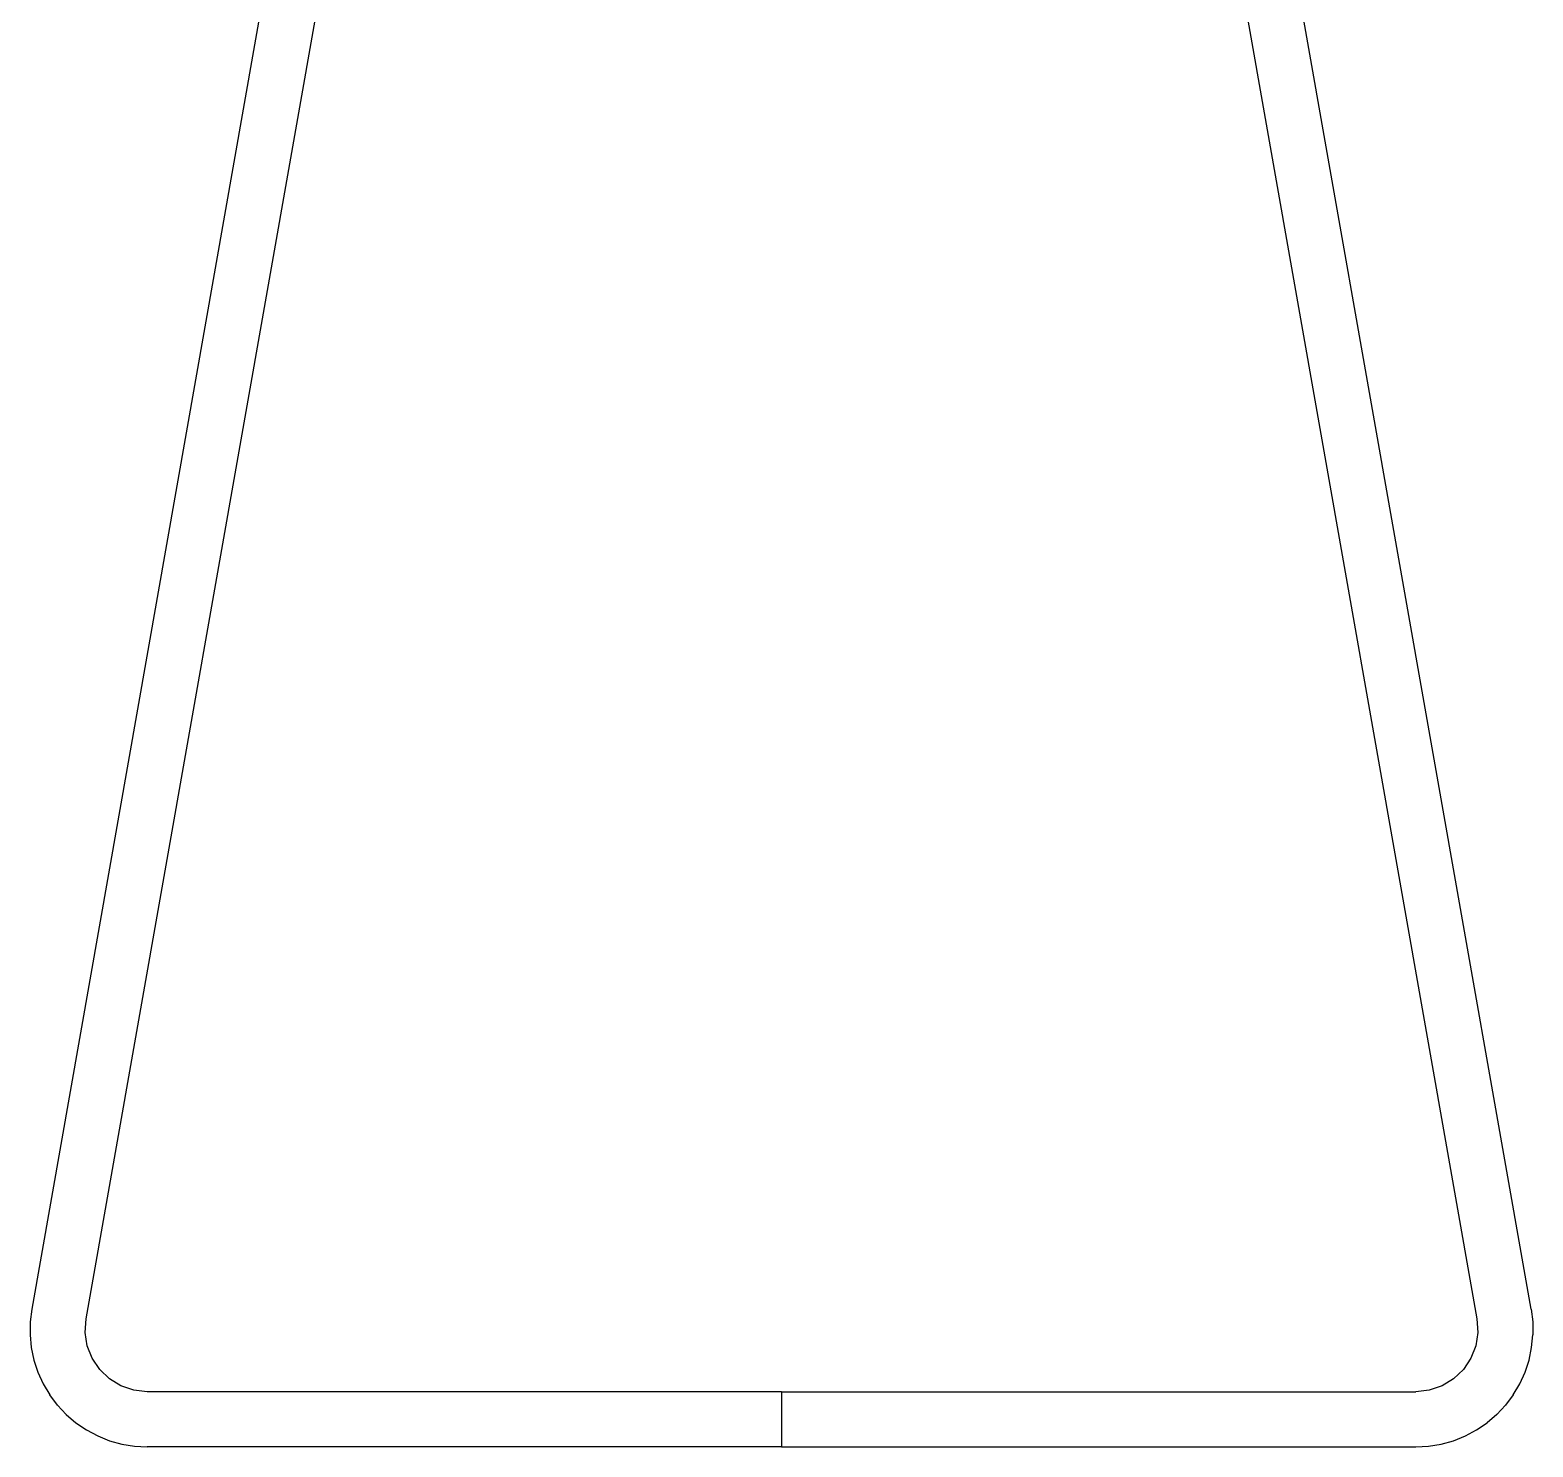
# Model space of a CAD drawing. Header units: millimetres. Extents: x 21 to 5427, y 20 to 4028.
# Drawn here: x 1346.5 to 1564.3, y 1317.6 to 1523 of the extents above; entities that cross this region are included whole.
import ezdxf

# ---------------------------------------------------------------- set-up
doc = ezdxf.new("R2010")
doc.units = ezdxf.units.MM

msp = doc.modelspace()

# ---------------------------------------------------------------- linework, layer by layer
for p, q in [((1395.55, 1614.62), (1346.7, 1337.57)), ((1564.06, 1337.57), (1515.21, 1614.62)), ((1354.58, 1336.18), (1396.57, 1574.29)), ((1514.2, 1574.29), (1556.19, 1336.18)), ((1346.48, 1335.73), (1346.46, 1333.88)), ((1346.7, 1337.57), (1346.48, 1335.73)), ((1354.45, 1334.22), (1354.58, 1336.18)), ((1556.19, 1336.18), (1556.31, 1334.22)), ((1564.06, 1337.57), (1564.29, 1335.73)), ((1564.29, 1335.73), (1564.31, 1333.88)), ((1346.46, 1333.88), (1346.64, 1332.03)), ((1354.75, 1332.29), (1354.45, 1334.22)), ((1556.31, 1334.22), (1556.02, 1332.29)), ((1564.12, 1332.03), (1564.31, 1333.88)), ((1346.64, 1332.03), (1347.02, 1330.21)), ((1355.46, 1330.46), (1354.75, 1332.29)), ((1556.02, 1332.29), (1555.31, 1330.46)), ((1563.74, 1330.21), (1564.12, 1332.03)), ((1347.02, 1330.21), (1347.6, 1328.45)), ((1356.55, 1328.83), (1355.46, 1330.46)), ((1555.31, 1330.46), (1554.22, 1328.83)), ((1563.17, 1328.45), (1563.74, 1330.21)), ((1347.6, 1328.45), (1348.36, 1326.77)), ((1348.36, 1326.77), (1349.31, 1325.17)), ((1357.96, 1327.47), (1356.55, 1328.83)), ((1359.64, 1326.46), (1357.96, 1327.47)), ((1552.8, 1327.47), (1551.13, 1326.46)), ((1554.22, 1328.83), (1552.8, 1327.47)), ((1561.46, 1325.17), (1562.4, 1326.77)), ((1562.4, 1326.77), (1563.17, 1328.45)), ((1350.42, 1323.69), (1349.31, 1325.17)), ((1361.5, 1325.83), (1359.64, 1326.46)), ((1363.44, 1325.61), (1361.5, 1325.83)), ((1455.38, 1325.61), (1363.44, 1325.61)), ((1455.38, 1325.61), (1455.38, 1317.61)), ((1455.38, 1325.61), (1547.32, 1325.61)), ((1549.27, 1325.83), (1547.32, 1325.61)), ((1551.13, 1326.46), (1549.27, 1325.83)), ((1561.46, 1325.17), (1560.34, 1323.69)), ((1351.69, 1322.33), (1350.42, 1323.69)), ((1351.69, 1322.33), (1353.09, 1321.13)), ((1559.08, 1322.33), (1557.67, 1321.13)), ((1560.34, 1323.69), (1559.08, 1322.33)), ((1353.09, 1321.13), (1354.62, 1320.08)), ((1556.14, 1320.08), (1557.67, 1321.13)), ((1354.62, 1320.08), (1356.26, 1319.21)), ((1356.26, 1319.21), (1357.98, 1318.52)), ((1357.98, 1318.52), (1359.76, 1318.02)), ((1359.76, 1318.02), (1361.59, 1317.72)), ((1549.17, 1317.72), (1551, 1318.02)), ((1551, 1318.02), (1552.79, 1318.52)), ((1552.79, 1318.52), (1554.51, 1319.21)), ((1554.51, 1319.21), (1556.14, 1320.08)), ((1361.59, 1317.72), (1363.44, 1317.61)), ((1455.38, 1317.61), (1363.44, 1317.61)), ((1455.38, 1317.61), (1547.32, 1317.61)), ((1547.32, 1317.61), (1549.17, 1317.72))]:
    msp.add_line(p, q)

doc.saveas('drawing.dxf')
